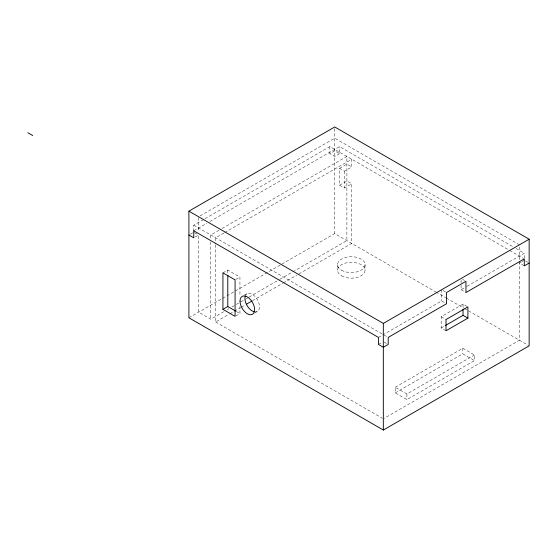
<?xml version="1.0" encoding="UTF-8"?>
<svg xmlns="http://www.w3.org/2000/svg" width="557" height="557" viewBox="0 0 557 557"><rect width="100%" height="100%" fill="white"/><g stroke="black" fill="none" stroke-linecap="round" stroke-linejoin="round"><path stroke-width="0.42" stroke-dasharray="2.79 2.09" d="M200.13 215.893L334.722 138.185L519.43 244.822L519.43 340.236L384.079 418.377M193.766 231.42L193.766 225.181L204.294 219.103M205.046 218.671L329.862 146.602L508.917 249.982M193.766 230.793L206.898 223.211M209.905 221.477L339.582 146.602L513.025 246.744M190.292 234.198L193.07 232.596M329.862 146.602L329.862 153.621L334.722 150.815L339.582 153.621L339.582 146.602M195.152 237.004L198.626 235.005L198.626 312.178L210.776 319.189L224.311 311.377M339.582 153.621L334.722 156.426L329.862 153.621M219.047 230.229L210.776 235.005L210.776 238.473M222.055 228.488L346.879 156.426L346.879 240.617L294.242 271.001M223.907 233.035L215.636 237.811L215.636 243.882M224.659 232.596L351.739 159.232L351.739 166.961L344.449 171.173L339.582 168.367L339.582 185.203L344.449 188.008L351.739 183.796L351.739 243.423L297.598 274.678M339.582 168.367L346.879 164.155L351.739 166.961M339.582 185.203L346.879 180.99L351.739 183.796M222.932 272.853L227.792 270.048L239.942 277.066L239.942 296.171M235.778 279.468L239.942 277.066M188.907 317.789L334.722 233.599L435.706 291.903M244.245 295.21L247.023 293.602M227.319 309.643L228.823 308.773M231.83 307.039L235.59 304.867M236.342 304.428L240.102 302.263M240.854 301.824L245.365 299.22M246.117 298.789L248.373 297.487M249.125 297.048L279.203 279.684M279.955 279.252L293.49 271.44M215.636 244.753L215.636 321.995L229.171 314.183M229.923 313.751L233.682 311.579M234.434 311.147L240.45 307.673M241.202 307.241L244.962 305.069M252.481 300.724L282.559 283.36M283.311 282.928L296.846 275.116M235.778 315.951L239.942 313.549L239.942 306.594M254.556 313.069L257.334 311.46M378.468 337.431L441.659 300.947L446.519 303.753M461.099 285.407L461.099 289.724L466.334 286.702M467.086 286.27L524.29 253.24L524.29 257.919M378.468 344.449L381.942 342.444M521.512 261.86L519.43 263.064L524.29 265.87M522.208 261.463L524.29 260.258M446.025 330.767L441.165 327.962L441.165 316.731L463.041 304.108L467.901 306.914M441.165 327.962L444.813 325.852M395.24 387.247L462.804 348.236L474.467 354.969L474.467 360.581L406.902 399.592L395.24 392.859L395.24 387.247L406.902 393.98L474.467 354.969M395.24 392.859L462.804 353.848L474.467 360.581M516.033 248.478L524.29 253.24M509.655 250.406L523.594 258.455M525.676 261.059L527.764 262.263M462.491 279.301L464.573 280.505M461.099 289.724L465.958 292.529M443.045 290.524L445.823 292.133M435.957 292.049L445.732 297.689M446.254 297.995L463.779 308.112M464.343 308.432L528.398 345.417M441.165 316.731L446.025 319.537M193.766 225.181L383.327 334.625M384.024 335.029L387.498 337.027M194.463 232.596L198.626 235.005M384.024 342.04L386.802 343.648M236.37 311.481L239.942 313.549M215.636 321.995L382.575 418.377M463.041 304.108L463.041 308.425M462.804 348.236L462.804 353.848M461.099 280.227L461.099 284.543M441.659 289.724L441.659 300.947M406.902 393.98L406.902 399.592M365.051 264.631L365.051 270.242M344.449 171.173L344.449 188.008M337.556 264.631L337.556 270.242M334.722 128.667L334.722 233.599M227.792 270.048L227.792 274.392M210.776 241.947L210.776 319.189M198.626 217.627L198.626 231.886M245.136 296.289A10.311 5.953 60 0 1 257.334 299.555A10.311 5.953 60 0 1 254.062 311.753M341.587 270.242A13.751 7.937 0 0 0 364.584 266.685A13.751 7.937 0 0 0 347.749 256.965A13.751 7.937 0 0 0 341.587 270.242M341.587 275.854A13.751 7.937 0 0 0 364.584 272.296A13.751 7.937 0 0 0 347.749 262.577A13.751 7.937 0 0 0 341.587 275.854"/><path stroke-width="0.84" d="M188.907 211.152L334.722 126.961L529.15 239.211L529.15 345.848L383.327 430.039L188.907 317.789L188.907 211.152L383.327 323.401L529.15 239.211M222.932 309.337L235.082 316.355L235.082 279.872L222.932 272.853L222.932 309.337L227.792 306.531L235.653 311.071M246.466 304.199L251.729 301.163M529.15 263.064L524.29 265.87L524.29 258.859L465.958 292.529L465.958 281.306L446.519 292.529L446.519 303.753L388.194 337.431L388.194 344.449L383.327 347.255L378.468 344.449L378.468 337.431L193.766 230.793L193.766 237.811L188.907 235.005M445.537 325.434L463.041 315.332L467.901 318.138L467.901 306.914L446.025 319.537L446.025 330.767L467.901 318.138M27.85 132.733L32.71 135.539M463.041 309.288L463.041 315.332M383.327 323.401L383.327 430.039M227.792 275.262L227.792 306.531M254.062 311.753A10.311 5.953 60 0 1 245.136 296.289M240.025 301.128A10.311 5.953 60 0 0 250.963 314.733A10.311 5.953 60 0 0 250.963 300.153A10.311 5.953 60 0 0 240.025 301.128"/></g></svg>
